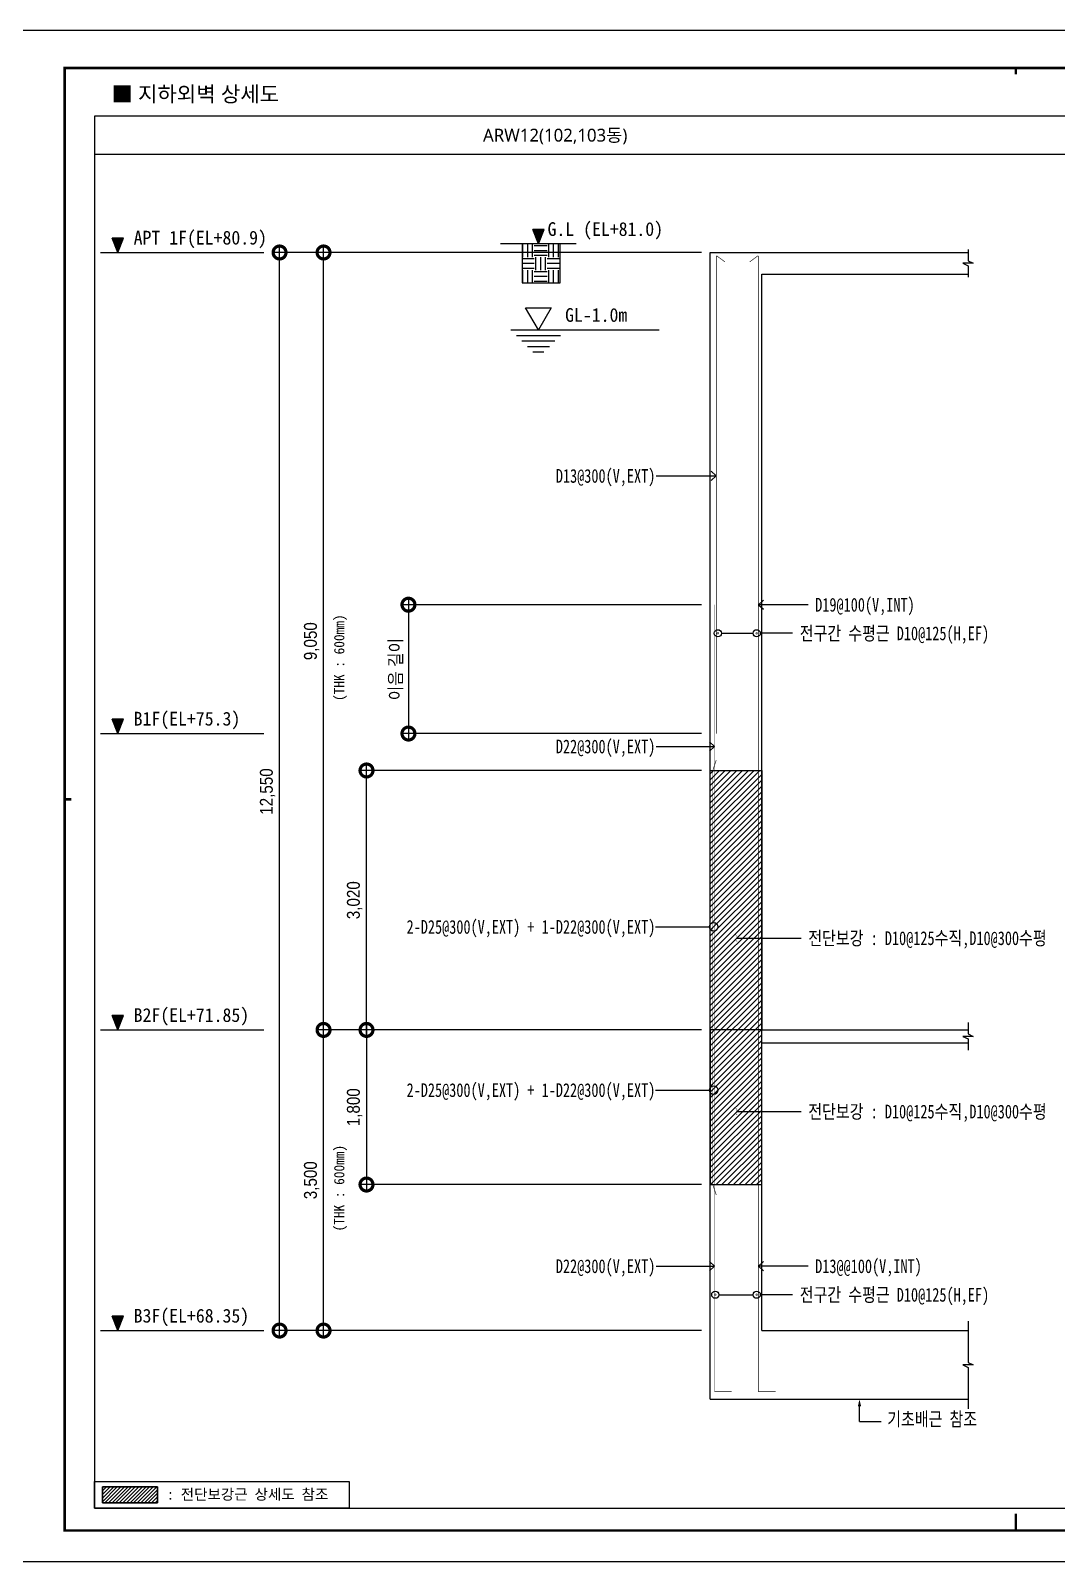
# Model space of a CAD drawing. Header units: millimetres. Extents: x 0 to 252030, y -124740 to 196020.
# Drawn here: x 50573 to 62522, y -71280 to -53460 of the extents above; entities that cross this region are included whole.
import ezdxf
from ezdxf.enums import TextEntityAlignment as Align

# ---------------------------------------------------------------- set-up
doc = ezdxf.new("R2010")
doc.units = ezdxf.units.MM
doc.header["$LTSCALE"] = 30
doc.layers.get('DEFPOINTS').update_dxf_attribs({"color": 142})
for name, color, linetype in [('0-LIST.테두리선', 7, 'Continuous'), ('0-SEC1', 3, 'Continuous'), ('0-TEXT', 3, 'Continuous'), ('0-주철근', 2, 'Continuous'), ('0-지시선', 7, 'Continuous'), ('0-해치', 251, 'Continuous'), ('S-CON', 2, 'Continuous'), ('S-SYM', 5, 'Continuous'), ('TABLE-1', 3, 'Continuous'), ('TEX', 3, 'Continuous'), ('TEXT', 6, 'Continuous'), ('X-PLAN-B1F$0$A-DIM', 7, 'Continuous'), ('XR-FORM_(도룡동)$0$AA-SHEET', 9, 'Continuous'), ('XR-FORM_(도룡동)$0$Sheet', 7, 'Continuous'), ('XR-FORM_(도룡동)$0$Sheet-text', 3, 'Continuous'), ('XR-FORM_(도룡동)$0$TEXT', 3, 'Continuous')]:
    doc.layers.add(name, color=color, linetype=linetype)
doc.styles.add('X-PLAN-B1F$0$Gdim', font='Dotum.ttf', dxfattribs={"width": 0.9})
doc.styles.add('XR-FORM_(도룡동)$0$충북옥천_FORM$0$맑은고딕', font='malgun.ttf')
doc.styles.add('XR-FORM_(도룡동)$3$맑은고딕', font='malgun.ttf')
doc.styles.add('돋음체', font='DotumChe.ttf')
doc.styles.add('맑은 고딕', font='malgun.ttf')
doc.dimstyles.new('X-PLAN-B1F$0$Gdim200', dxfattribs={"dimscale": 200, "dimtxt": 3, "dimasz": 6, "dimexe": 1.5, "dimexo": 2, "dimgap": 1, "dimtad": 1, "dimdec": 0, "dimzin": 0, "dimdsep": 46, "dimlunit": 6, "dimtxsty": 'X-PLAN-B1F$0$Gdim', "dimblk": 'X-PLAN-B1F$0$_DotSmall', "dimcen": 1.5, "dimdle": 1.5, "dimclrd": 1, "dimclre": 1, "dimclrt": 256, "dimazin": 0, "dimtfac": 1, "dimtdec": 0, "dimtix": 1, "dimtmove": 2, "dimatfit": 3, "dimldrblk": 'X-PLAN-B1F$0$_DotSmall', "dimfxl": 1.5, "dimtolj": 1, "dimtzin": 0, "dimlwd": -1, "dimlwe": -1, "dimarcsym": 0})

# ---------------------------------------------------------------- blocks, each defined once
blk = doc.blocks.new('XR-FORM_(도룡동)$0$S')
at = {"layer": 'XR-FORM_(도룡동)$0$Sheet'}
h = blk.add_hatch(color=6, dxfattribs=at)
edge = h.paths.add_edge_path()
edge.add_spline(control_points=[(76338, 15545), (76338, 15545), (76295, 15571), (76295, 15571), (76172, 15645), (76132, 15687), (76132, 15744), (76132, 15817), (76203, 15865), (76313, 15865), (76409, 15865), (76454, 15832), (76479, 15807), (76511, 15775), (76518, 15737), (76518, 15729), (76518, 15711), (76524, 15702), (76538, 15702), (76557, 15702), (76559, 15724), (76559, 15744), (76559, 15811), (76562, 15848), (76564, 15870), (76564, 15870), (76565, 15890), (76565, 15890), (76565, 15905), (76548, 15908), (76540, 15909), (76494, 15919), (76430, 15930), (76333, 15930), (76119, 15930), (75970, 15833), (75970, 15695), (75970, 15588), (76037, 15502), (76202, 15401), (76202, 15401), (76273, 15357), (76273, 15357), (76398, 15281), (76423, 15225), (76423, 15165), (76423, 15099), (76352, 15030), (76220, 15030), (76155, 15030), (76041, 15045), (76002, 15150), (75994, 15172), (75988, 15197), (75988, 15211), (75988, 15217), (75988, 15236), (75968, 15236), (75948, 15236), (75946, 15209), (75945, 15201), (75945, 15201), (75945, 15197), (75945, 15197), (75943, 15174), (75938, 15104), (75938, 15040), (75938, 15011), (75943, 15004), (75970, 14994), (76035, 14972), (76103, 14962), (76198, 14962), (76298, 14962), (76379, 14979), (76447, 15013), (76575, 15079), (76595, 15177), (76595, 15230), (76595, 15347), (76528, 15430), (76338, 15545)], knot_values=[0, 0, 0, 0, 1, 1, 1, 2, 2, 2, 3, 3, 3, 4, 4, 4, 5, 5, 5, 6, 6, 6, 7, 7, 7, 8, 8, 8, 9, 9, 9, 10, 10, 10, 11, 11, 11, 12, 12, 12, 13, 13, 13, 14, 14, 14, 15, 15, 15, 16, 16, 16, 17, 17, 17, 18, 18, 18, 19, 19, 19, 20, 20, 20, 21, 21, 21, 22, 22, 22, 23, 23, 23, 24, 24, 24, 25, 25, 25, 26, 26, 26, 27, 27, 27, 27], degree=3, periodic=0)
h = blk.add_hatch(color=6, dxfattribs=at)
edge = h.paths.add_edge_path()
edge.add_spline(control_points=[(77180, 15007), (77180, 15007), (77166, 15007), (77166, 15007), (77156, 15007), (77148, 15007), (77134, 15009), (77098, 15014), (77093, 15029), (77089, 15056), (77084, 15098), (77084, 15641), (77086, 15677), (77089, 15714), (77100, 15725), (77131, 15729), (77143, 15731), (77153, 15732), (77163, 15732), (77163, 15732), (77180, 15732), (77180, 15732), (77188, 15732), (77195, 15739), (77195, 15747), (77195, 15755), (77188, 15761), (77180, 15761), (77180, 15761), (76814, 15761), (76814, 15761), (76806, 15761), (76800, 15755), (76800, 15747), (76800, 15739), (76806, 15732), (76814, 15732), (76814, 15732), (76832, 15732), (76832, 15732), (76847, 15732), (76860, 15730), (76871, 15728), (76897, 15723), (76909, 15710), (76912, 15677), (76912, 15677), (76912, 15677), (76912, 15677), (76914, 15650), (76915, 15103), (76908, 15057), (76904, 15025), (76895, 15014), (76873, 15011), (76858, 15008), (76843, 15007), (76827, 15007), (76826, 15007), (76814, 15007), (76814, 15007), (76806, 15007), (76800, 15000), (76800, 14992), (76800, 14984), (76806, 14977), (76814, 14977), (76814, 14977), (77180, 14977), (77180, 14977), (77188, 14977), (77195, 14984), (77195, 14992), (77195, 15000), (77188, 15007), (77180, 15007)], knot_values=[0, 0, 0, 0, 1, 1, 1, 2, 2, 2, 3, 3, 3, 4, 4, 4, 5, 5, 5, 6, 6, 6, 7, 7, 7, 8, 8, 8, 9, 9, 9, 10, 10, 10, 11, 11, 11, 12, 12, 12, 13, 13, 13, 14, 14, 14, 15, 15, 15, 16, 16, 16, 17, 17, 17, 18, 18, 18, 19, 19, 19, 20, 20, 20, 21, 21, 21, 22, 22, 22, 23, 23, 23, 24, 24, 24, 25, 25, 25, 25], degree=3, periodic=0)
h = blk.add_hatch(color=6, dxfattribs=at)
edge = h.paths.add_edge_path()
edge.add_spline(control_points=[(78289, 15008), (78289, 15008), (78256, 15008), (78256, 15008), (78252, 15008), (78248, 15009), (78243, 15010), (78220, 15014), (78192, 15028), (78158, 15085), (78158, 15085), (77848, 15727), (77836, 15749), (77824, 15773), (77816, 15784), (77802, 15784), (77787, 15784), (77771, 15771), (77757, 15741), (77757, 15741), (77450, 15097), (77450, 15097), (77424, 15042), (77401, 15015), (77350, 15010), (77342, 15009), (77328, 15008), (77317, 15008), (77317, 15008), (77304, 15008), (77304, 15008), (77298, 15008), (77292, 15002), (77292, 14994), (77292, 14987), (77298, 14980), (77304, 14980), (77304, 14980), (77609, 14980), (77609, 14980), (77615, 14980), (77621, 14987), (77621, 14994), (77621, 15002), (77615, 15008), (77609, 15008), (77609, 15008), (77576, 15008), (77576, 15008), (77539, 15008), (77534, 15021), (77534, 15033), (77534, 15044), (77540, 15068), (77552, 15094), (77552, 15094), (77762, 15561), (77762, 15561), (77762, 15561), (78005, 15016), (78004, 15016), (78005, 15014), (78005, 15012), (78004, 15010), (78003, 15008), (78001, 15008), (77998, 15008), (77998, 15008), (77984, 15008), (77984, 15008), (77978, 15008), (77972, 15002), (77972, 14994), (77972, 14987), (77978, 14980), (77984, 14980), (77984, 14980), (78289, 14980), (78289, 14980), (78295, 14980), (78301, 14987), (78301, 14994), (78301, 15002), (78295, 15008), (78289, 15008)], knot_values=[0, 0, 0, 0, 1, 1, 1, 2, 2, 2, 3, 3, 3, 4, 4, 4, 5, 5, 5, 6, 6, 6, 7, 7, 7, 8, 8, 8, 9, 9, 9, 10, 10, 10, 11, 11, 11, 12, 12, 12, 13, 13, 13, 14, 14, 14, 15, 15, 15, 16, 16, 16, 17, 17, 17, 18, 18, 18, 19, 19, 19, 20, 20, 20, 21, 21, 21, 22, 22, 22, 23, 23, 23, 24, 24, 24, 25, 25, 25, 26, 26, 26, 27, 27, 27, 28, 28, 28, 28], degree=3, periodic=0)
h = blk.add_hatch(color=250, dxfattribs=at)
edge = h.paths.add_edge_path()
edge.add_spline(control_points=[(78762, 15355), (78740, 15355), (78721, 15354), (78721, 15339), (78721, 15329), (78732, 15327), (78739, 15326), (78739, 15326), (78761, 15325), (78768, 15325), (78956, 15325), (79092, 15431), (79092, 15577), (79092, 15629), (79059, 15678), (79025, 15703), (79003, 15719), (78945, 15762), (78781, 15762), (78781, 15762), (78772, 15762), (78771, 15762), (78771, 15762), (78376, 15762), (78376, 15762), (78367, 15762), (78360, 15756), (78360, 15748), (78360, 15740), (78367, 15734), (78376, 15734), (78376, 15734), (78423, 15734), (78423, 15734), (78429, 15733), (78435, 15733), (78438, 15732), (78480, 15725), (78488, 15709), (78491, 15677), (78491, 15677), (78491, 15677), (78491, 15677), (78493, 15651), (78494, 15108), (78487, 15062), (78481, 15030), (78474, 15013), (78453, 15010), (78437, 15007), (78422, 15006), (78407, 15006), (78406, 15006), (78396, 15006), (78396, 15006), (78387, 15006), (78380, 14999), (78380, 14991), (78380, 14983), (78387, 14977), (78396, 14977), (78396, 14977), (78791, 14977), (78791, 14977), (78800, 14977), (78807, 14983), (78807, 14991), (78807, 14999), (78800, 15006), (78791, 15006), (78791, 15006), (78781, 15006), (78781, 15006), (78761, 15006), (78733, 15008), (78715, 15010), (78681, 15013), (78672, 15031), (78668, 15061), (78662, 15105), (78662, 15684), (78662, 15690), (78662, 15699), (78664, 15704), (78669, 15705), (78679, 15708), (78707, 15709), (78729, 15709), (78757, 15709), (78810, 15704), (78857, 15670), (78924, 15623), (78931, 15562), (78931, 15520), (78931, 15418), (78833, 15355), (78762, 15355)], knot_values=[0, 0, 0, 0, 1, 1, 1, 2, 2, 2, 3, 3, 3, 4, 4, 4, 5, 5, 5, 6, 6, 6, 7, 7, 7, 8, 8, 8, 9, 9, 9, 10, 10, 10, 11, 11, 11, 12, 12, 12, 13, 13, 13, 14, 14, 14, 15, 15, 15, 16, 16, 16, 17, 17, 17, 18, 18, 18, 19, 19, 19, 20, 20, 20, 21, 21, 21, 22, 22, 22, 23, 23, 23, 24, 24, 24, 25, 25, 25, 26, 26, 26, 27, 27, 27, 28, 28, 28, 29, 29, 29, 30, 30, 30, 31, 31, 31, 32, 32, 32, 32], degree=3, periodic=0)
h = blk.add_hatch(color=250, dxfattribs=at)
edge = h.paths.add_edge_path()
edge.add_spline(control_points=[(79896, 15147), (79880, 15147), (79878, 15134), (79877, 15128), (79875, 15109), (79860, 15082), (79845, 15069), (79815, 15043), (79768, 15042), (79696, 15042), (79592, 15042), (79561, 15049), (79541, 15063), (79541, 15063), (79541, 15063), (79541, 15063), (79522, 15076), (79515, 15314), (79515, 15460), (79515, 15617), (79515, 15645), (79518, 15677), (79521, 15714), (79532, 15724), (79562, 15729), (79578, 15731), (79599, 15732), (79612, 15732), (79620, 15732), (79633, 15732), (79638, 15739), (79640, 15742), (79641, 15745), (79641, 15748), (79641, 15756), (79634, 15762), (79626, 15762), (79626, 15762), (79235, 15762), (79235, 15762), (79226, 15762), (79220, 15756), (79220, 15748), (79220, 15743), (79222, 15738), (79227, 15736), (79227, 15735), (79229, 15735), (79229, 15734), (79235, 15732), (79243, 15732), (79247, 15732), (79265, 15732), (79280, 15731), (79290, 15729), (79331, 15722), (79340, 15709), (79342, 15677), (79344, 15651), (79345, 15108), (79338, 15062), (79332, 15030), (79326, 15013), (79304, 15010), (79290, 15007), (79276, 15006), (79262, 15006), (79262, 15006), (79245, 15006), (79245, 15006), (79237, 15006), (79230, 14999), (79230, 14991), (79230, 14983), (79237, 14977), (79245, 14977), (79245, 14977), (79615, 14977), (79615, 14977), (79615, 14977), (79805, 14976), (79805, 14976), (79874, 14976), (79882, 14981), (79891, 15006), (79901, 15036), (79910, 15113), (79910, 15125), (79910, 15135), (79910, 15147), (79896, 15147)], knot_values=[0, 0, 0, 0, 1, 1, 1, 2, 2, 2, 3, 3, 3, 4, 4, 4, 5, 5, 5, 6, 6, 6, 7, 7, 7, 8, 8, 8, 9, 9, 9, 10, 10, 10, 11, 11, 11, 12, 12, 12, 13, 13, 13, 14, 14, 14, 15, 15, 15, 16, 16, 16, 17, 17, 17, 18, 18, 18, 19, 19, 19, 20, 20, 20, 21, 21, 21, 22, 22, 22, 23, 23, 23, 24, 24, 24, 25, 25, 25, 26, 26, 26, 27, 27, 27, 28, 28, 28, 29, 29, 29, 30, 30, 30, 30], degree=3, periodic=0)
h = blk.add_hatch(color=250, dxfattribs=at)
edge = h.paths.add_edge_path()
edge.add_spline(control_points=[(80974, 15008), (80974, 15008), (80942, 15008), (80942, 15008), (80937, 15008), (80933, 15009), (80928, 15010), (80905, 15014), (80878, 15028), (80843, 15085), (80843, 15085), (80533, 15727), (80521, 15749), (80509, 15773), (80501, 15784), (80487, 15784), (80472, 15784), (80457, 15771), (80442, 15741), (80442, 15741), (80135, 15097), (80135, 15097), (80109, 15042), (80086, 15015), (80035, 15010), (80027, 15009), (80013, 15008), (80002, 15008), (80002, 15008), (79989, 15008), (79989, 15008), (79983, 15008), (79977, 15002), (79977, 14994), (79977, 14987), (79983, 14980), (79989, 14980), (79989, 14980), (80294, 14980), (80294, 14980), (80300, 14980), (80306, 14987), (80306, 14994), (80306, 15002), (80300, 15008), (80294, 15008), (80294, 15008), (80261, 15008), (80261, 15008), (80224, 15008), (80219, 15021), (80219, 15033), (80219, 15044), (80225, 15068), (80237, 15094), (80237, 15094), (80447, 15561), (80447, 15561), (80447, 15561), (80690, 15016), (80690, 15016), (80690, 15014), (80690, 15012), (80689, 15010), (80688, 15008), (80686, 15008), (80683, 15008), (80683, 15008), (80669, 15008), (80669, 15008), (80663, 15008), (80657, 15002), (80657, 14994), (80657, 14987), (80663, 14980), (80669, 14980), (80669, 14980), (80974, 14980), (80974, 14980), (80980, 14980), (80986, 14987), (80986, 14994), (80986, 15002), (80980, 15008), (80974, 15008)], knot_values=[0, 0, 0, 0, 1, 1, 1, 2, 2, 2, 3, 3, 3, 4, 4, 4, 5, 5, 5, 6, 6, 6, 7, 7, 7, 8, 8, 8, 9, 9, 9, 10, 10, 10, 11, 11, 11, 12, 12, 12, 13, 13, 13, 14, 14, 14, 15, 15, 15, 16, 16, 16, 17, 17, 17, 18, 18, 18, 19, 19, 19, 20, 20, 20, 21, 21, 21, 22, 22, 22, 23, 23, 23, 24, 24, 24, 25, 25, 25, 26, 26, 26, 27, 27, 27, 28, 28, 28, 28], degree=3, periodic=0)
h = blk.add_hatch(color=250, dxfattribs=at)
edge = h.paths.add_edge_path()
edge.add_spline(control_points=[(81976, 15761), (81976, 15761), (81692, 15761), (81692, 15761), (81686, 15761), (81681, 15755), (81681, 15747), (81681, 15739), (81686, 15732), (81692, 15732), (81692, 15732), (81700, 15732), (81702, 15732), (81718, 15732), (81744, 15732), (81760, 15726), (81783, 15717), (81794, 15705), (81795, 15641), (81795, 15641), (81806, 15233), (81806, 15224), (81806, 15224), (81806, 15202), (81806, 15202), (81797, 15210), (81212, 15762), (81212, 15762), (81199, 15775), (81187, 15784), (81176, 15784), (81158, 15784), (81158, 15750), (81158, 15740), (81158, 15740), (81148, 15134), (81148, 15134), (81147, 15045), (81143, 15018), (81117, 15011), (81101, 15006), (81079, 15006), (81068, 15006), (81067, 15006), (81057, 15006), (81057, 15006), (81051, 15006), (81046, 14999), (81046, 14991), (81046, 14983), (81051, 14976), (81057, 14976), (81057, 14976), (81353, 14976), (81353, 14976), (81359, 14976), (81364, 14983), (81364, 14991), (81364, 14999), (81359, 15006), (81353, 15006), (81353, 15006), (81342, 15006), (81340, 15006), (81324, 15006), (81303, 15006), (81284, 15013), (81268, 15018), (81251, 15035), (81248, 15122), (81248, 15122), (81237, 15522), (81236, 15534), (81241, 15530), (81780, 15014), (81821, 14978), (81833, 14966), (81851, 14966), (81864, 14966), (81880, 14966), (81882, 14986), (81882, 15002), (81882, 15002), (81894, 15649), (81894, 15649), (81895, 15706), (81903, 15722), (81931, 15729), (81944, 15732), (81952, 15732), (81963, 15732), (81965, 15732), (81976, 15732), (81976, 15732), (81982, 15732), (81987, 15739), (81987, 15747), (81987, 15755), (81982, 15761), (81976, 15761)], knot_values=[0, 0, 0, 0, 1, 1, 1, 2, 2, 2, 3, 3, 3, 4, 4, 4, 5, 5, 5, 6, 6, 6, 7, 7, 7, 8, 8, 8, 9, 9, 9, 10, 10, 10, 11, 11, 11, 12, 12, 12, 13, 13, 13, 14, 14, 14, 15, 15, 15, 16, 16, 16, 17, 17, 17, 18, 18, 18, 19, 19, 19, 20, 20, 20, 21, 21, 21, 22, 22, 22, 23, 23, 23, 24, 24, 24, 25, 25, 25, 26, 26, 26, 27, 27, 27, 28, 28, 28, 29, 29, 29, 30, 30, 30, 31, 31, 31, 32, 32, 32, 33, 33, 33, 33], degree=3, periodic=0)
at = {"layer": 'DEFPOINTS'}
for p, q in [((75750, 52950), (82250, 52950)), ((75640, 52073), (82226, 52073)), ((76315, 52073), (76315, 20700)), ((82250, 51196), (75640, 51196)), ((82250, 50596), (75640, 50596)), ((82250, 49996), (75640, 49996)), ((82250, 49396), (75640, 49396)), ((82250, 48796), (75640, 48796)), ((82250, 48196), (75640, 48196)), ((82250, 47596), (75640, 47596)), ((82250, 46996), (75640, 46996)), ((82250, 46396), (75640, 46396)), ((82250, 45796), (75640, 45796)), ((82250, 45196), (75640, 45196)), ((82250, 44596), (75640, 44596)), ((82250, 43996), (75640, 43996)), ((82250, 43396), (75640, 43396)), ((82250, 42796), (75640, 42796)), ((82250, 42196), (75640, 42196)), ((82250, 41596), (75640, 41596)), ((82250, 40996), (75640, 40996)), ((82250, 40396), (75640, 40396)), ((82250, 39796), (75640, 39796)), ((82250, 39196), (75640, 39196)), ((82250, 38596), (75640, 38596)), ((82250, 37996), (75640, 37996)), ((82250, 37396), (75640, 37396)), ((82250, 36796), (75640, 36796)), ((82250, 36196), (75640, 36196)), ((82250, 35596), (75640, 35596)), ((82250, 34996), (75640, 34996)), ((82250, 34396), (75640, 34396)), ((82250, 33796), (75640, 33796)), ((82250, 33196), (75640, 33196)), ((82250, 32596), (75640, 32596)), ((82250, 31996), (75640, 31996)), ((82250, 31396), (75640, 31396)), ((82250, 30796), (75640, 30796)), ((82250, 30196), (75640, 30196)), ((82250, 29596), (75640, 29596)), ((82250, 28996), (75640, 28996)), ((82250, 28396), (75640, 28396)), ((82250, 27796), (75640, 27796)), ((82250, 27196), (75640, 27196)), ((82250, 26596), (75640, 26596)), ((82250, 25996), (75640, 25996)), ((82250, 25396), (75640, 25396)), ((82250, 24796), (75640, 24796)), ((82250, 24196), (75640, 24196)), ((82250, 23596), (75640, 23596)), ((82250, 22996), (75640, 22996)), ((82250, 22396), (75640, 22396)), ((82250, 21796), (75640, 21796)), ((82250, 21196), (75640, 21196)), ((80950, 1706), (75640, 1706))]:
    blk.add_line(p, q, dxfattribs=at)
at = {"layer": 'XR-FORM_(도룡동)$0$AA-SHEET', "const_width": 99.9}
blk.add_lwpolyline([(75750, 52950), (82250, 52950)], dxfattribs=at)
at = {"layer": 'XR-FORM_(도룡동)$0$Sheet'}
for p, q in [((75590, 20700), (82204, 20700)), ((76490, 20700), (76490, 16700)), ((77590, 20700), (77590, 16700)), ((79575, 20700), (79575, 16700)), ((80450, 20700), (80450, 16700)), ((81325, 20700), (81325, 16700)), ((75640, 19700), (82254, 19700)), ((75640, 18700), (82254, 18700)), ((75640, 17700), (82254, 17700)), ((78945, 7700), (78945, 2500)), ((75640, 6400), (82250, 6400)), ((75640, 5100), (82250, 5100)), ((75640, 3800), (82250, 3800)), ((76591, 3798), (76591, 2500)), ((76591, 3149), (78945, 3149)), ((75640, 2500), (82250, 2500)), ((80950, 2500), (80950, 1200))]:
    blk.add_line(p, q, dxfattribs=at)
at = {"layer": 'XR-FORM_(도룡동)$0$Sheet', "const_width": 100}
blk.add_lwpolyline([(1850, 57950), (82250, 57950), (82250, 1200), (1850, 1200)], close=True, dxfattribs=at)
at = {"layer": 'XR-FORM_(도룡동)$0$Sheet', "linetype": 'Continuous', "const_width": 100}
for points in [[(38745, 57950), (38745, 57700)], [(2100, 29575), (1850, 29575)], [(75640, 29575), (75390, 29575)], [(38745, 1846), (38745, 1200)]]:
    blk.add_lwpolyline(points, dxfattribs=at)
at = {"layer": 'XR-FORM_(도룡동)$0$Sheet', "const_width": 100}
for points in [[(75640, 57950), (75640, 1200)], [(75640, 52950), (82250, 52950)], [(75640, 16700), (82250, 16700)], [(75640, 11700), (82250, 11700)], [(75640, 9700), (82250, 9700)], [(75640, 7700), (82250, 7700)]]:
    blk.add_lwpolyline(points, dxfattribs=at)
at = {"layer": 'XR-FORM_(도룡동)$0$Sheet'}
for points in [[(76065, 20589), (75650, 19869), (76481, 19869)], [(76065, 19589), (75650, 18869), (76481, 18869)], [(76065, 18589), (75650, 17869), (76481, 17869)]]:
    blk.add_lwpolyline(points, close=True, dxfattribs=at)
at = {"layer": 'XR-FORM_(도룡동)$0$Sheet', "color": 3, "const_width": 28}
for points in [[(76026, 13508), (76026, 13172)], [(76466, 13508), (76466, 13172)]]:
    blk.add_lwpolyline(points, dxfattribs=at)
at = {"layer": 'DEFPOINTS', "style": 'XR-FORM_(도룡동)$3$맑은고딕'}
blk.add_text('2', height=400, dxfattribs=at).set_placement((82126, 52273), align=Align.MIDDLE_RIGHT)
blk.add_text('text 1.2', height=240, dxfattribs=at).set_placement((80599, 50202))
blk.add_text('도 면 명', height=400, dxfattribs=at).set_placement((78996, 8633), align=Align.MIDDLE_CENTER)
at = {"layer": 'XR-FORM_(도룡동)$0$Sheet', "style": 'XR-FORM_(도룡동)$3$맑은고딕'}
for s, height, p in [('PROJECT TITLE', 220, (75890, 57600)), ('PROJECT TITLE', 200, (75890, 11350)), ('DRAWING TITLE', 200, (75890, 9350)), ('ISSUE DATE', 200, (75890, 7350)), ('APPROVED', 200, (79195, 7350)), ('PROJECT NO. ', 200, (75890, 6050)), ('CHECKED 2 ', 200, (79195, 6050)), ('ENGINEER', 200, (75890, 4750)), ('CHECKED 1 ', 200, (79195, 4750)), ('SCALE', 200, (75730, 3450)), ('DRAWN', 200, (79195, 3450)), ('DRAWING NO.', 200, (75890, 2150)), ('REV.', 200, (81250, 2150))]:
    blk.add_text(s, height=height, dxfattribs=at).set_placement(p)
for s, height, p in [('2', 240, (76059, 20140)), ('1', 240, (76059, 19140)), ('0', 240, (76059, 18140)), (' REV.', 220, (76090, 17200)), ('DATE', 220, (77090, 17200)), ('DESCRIPTION', 220, (78632, 17200)), ('BY', 220, (80062, 17200)), ('BY', 220, (80938, 17200)), ('APP', 220, (81812, 17200))]:
    blk.add_text(s, height=height, dxfattribs=at).set_placement(p, align=Align.MIDDLE)
at = {"layer": 'XR-FORM_(도룡동)$0$Sheet', "color": 3, "style": 'XR-FORM_(도룡동)$3$맑은고딕', "width": 1.2}
blk.add_text('A R C H I T E C T S  &  P L A N N E R S', height=200, dxfattribs=at).set_placement((78947, 14500), align=Align.MIDDLE_CENTER)
at = {"layer": 'XR-FORM_(도룡동)$0$Sheet', "color": 3, "style": 'XR-FORM_(도룡동)$3$맑은고딕'}
blk.add_text('주 시아플랜건축', height=280, dxfattribs=at).set_placement((76057, 13372), align=Align.MIDDLE_LEFT)
at = {"layer": 'XR-FORM_(도룡동)$0$Sheet', "color": 3, "style": 'XR-FORM_(도룡동)$3$맑은고딕', "width": 0.65}
for s, p in [('Tel 02-570-1004 Fax 02-570-1003 www.siaplan.com', (75966, 12333)), ('서울특별시 강남구 언주로30길 13, C동 16층(도곡동)', (75966, 12833))]:
    blk.add_text(s, height=280, dxfattribs=at).set_placement(p, align=Align.MIDDLE_LEFT)
at = {"layer": 'XR-FORM_(도룡동)$0$Sheet-text', "style": 'XR-FORM_(도룡동)$3$맑은고딕'}
blk.add_text('* NOTE', height=400, dxfattribs=at).set_placement((75881, 51550), align=Align.MIDDLE_LEFT)
at = {"layer": 'XR-FORM_(도룡동)$0$TEXT'}
for s, height, style, p in [('2026. 04', 300, 'XR-FORM_(도룡동)$3$맑은고딕', (77247, 6870)), ('A1 : ', 250, 'XR-FORM_(도룡동)$0$충북옥천_FORM$0$맑은고딕', (77179, 3474)), ('A3 : ', 250, 'XR-FORM_(도룡동)$0$충북옥천_FORM$0$맑은고딕', (77179, 2825))]:
    blk.add_text(s, height=height, dxfattribs=dict(at, style=style)).set_placement(p, align=Align.MIDDLE_CENTER)
at = {"layer": 'XR-FORM_(도룡동)$0$TEXT', "style": 'XR-FORM_(도룡동)$3$맑은고딕'}
blk.add_text('양희범,황정현', height=300, dxfattribs=at).set_placement((80649, 6901), align=Align.MIDDLE)
blk = doc.blocks.new('XR-FORM_(도룡동)', base_point=(101.33, -56114.51))
at = {"layer": 'DEFPOINTS'}
blk.add_line((377.95, 289.75), (411, 264.75), dxfattribs=at)
blk.add_lwpolyline([(0, 0), (420, 0), (420, 297), (0, 297)], close=True, dxfattribs=at)
at = {"xscale": 0.005, "yscale": 0.005, "zscale": 0.005}
blk.add_blockref('XR-FORM_(도룡동)$0$S', (-0.25, 0), dxfattribs=at)
at = {"layer": 'DEFPOINTS', "style": 'XR-FORM_(도룡동)$3$맑은고딕'}
for s, p in [('2014001G', (386.1, 28.01)), ('본부장', (402.99, 28.01)), ('PL', (402.99, 21.51))]:
    blk.add_text(s, height=1.5, dxfattribs=at).set_placement(p, align=Align.MIDDLE)
for p in [(393.26, 17.37), (393.26, 14.12)]:
    blk.add_text('NONE', height=1.25, dxfattribs=at).set_placement(p, align=Align.MIDDLE_RIGHT)
for s, height, p in [('작성자', 1.5, (402.51, 14.85)), ('A01-000', 2, (391.22, 8.53))]:
    blk.add_text(s, height=height, dxfattribs=at).set_placement(p, align=Align.MIDDLE_CENTER)
at = {"layer": 'XR-FORM_(도룡동)$0$Sheet-text', "style": 'XR-FORM_(도룡동)$3$맑은고딕', "width": 0.8}
for s, p in [('대전시 유성구 도룡동 382', (394.23, 279.42)), ('주상복합 신축공사', (394.23, 275.17))]:
    blk.add_text(s, height=2.4, dxfattribs=at).set_placement(p, align=Align.MIDDLE_CENTER)
at = {"layer": 'XR-FORM_(도룡동)$0$TEXT', "style": 'XR-FORM_(도룡동)$3$맑은고딕', "width": 0.9}
for s, p in [('대전시 유성구 도룡동 382', (394.73, 54.74)), ('주상복합 신축공사', (394.73, 51.24))]:
    blk.add_text(s, height=2, dxfattribs=at).set_placement(p, align=Align.MIDDLE_CENTER)
at = {"layer": 'XR-FORM_(도룡동)$0$TEXT', "style": 'XR-FORM_(도룡동)$3$맑은고딕'}
blk.add_text('1', height=2, dxfattribs=at).set_placement((407.43, 8.35), align=Align.MIDDLE_CENTER)
blk = doc.blocks.new('X-PLAN-B1F$0$_DotSmall')
at = {"color": 0, "linetype": 'ByBlock', "const_width": 0.5}
blk.add_lwpolyline([(-0.0625, 0, 1), (0.0625, 0, 1)], format="xyb", close=True, dxfattribs=at)
blk = doc.blocks.new('*D1380')
at = {"layer": 'DEFPOINTS', "color": 0, "transparency": 16777216}
for p in [(53470, -56043), (58482, -56043), (58482, -68593)]:
    blk.add_point(p, dxfattribs=at)
at = {"layer": 'X-PLAN-B1F$0$A-DIM', "color": 1, "transparency": 16777216}
for p, q in [((58382, -56043), (53395, -56043)), ((53470, -68668), (53470, -55968)), ((58382, -68593), (53395, -68593))]:
    blk.add_line(p, q, dxfattribs=at)
at = {"layer": 'X-PLAN-B1F$0$A-DIM', "color": 1, "transparency": 16777216, "xscale": 300, "yscale": 300, "zscale": 300}
for p, rotation in [((53470, -56043), 90), ((53470, -68593), 270)]:
    blk.add_blockref('X-PLAN-B1F$0$_DotSmall', p, dxfattribs=dict(at, rotation=rotation))
at = {"layer": 'X-PLAN-B1F$0$A-DIM', "transparency": 16777216, "insert": (53330, -62318), "char_height": 150, "attachment_point": 5, "rotation": 90, "style": 'X-PLAN-B1F$0$Gdim'}
blk.add_mtext('\\A1;12,550', dxfattribs=at)
blk = doc.blocks.new('WATER LEVEL')
at = {"layer": 'S-SYM'}
for p, q in [((-800, 0), (800, 0)), ((-640, -160), (640, -160)), ((-480, -320), (480, -320)), ((-320, -480), (320, -480)), ((-160, -640), (160, -640))]:
    blk.add_line(p, q, dxfattribs=at)
blk.add_lwpolyline([(0, 0), (-370, 640), (370, 640), (0, 0)], dxfattribs=at)
blk = doc.blocks.new('*D1381')
at = {"layer": 'DEFPOINTS', "color": 0, "transparency": 16777216}
for p in [(53982, -56043), (58482, -56043), (58482, -65093)]:
    blk.add_point(p, dxfattribs=at)
at = {"layer": 'X-PLAN-B1F$0$A-DIM', "color": 1, "transparency": 16777216}
for p, q in [((58382, -56043), (53907, -56043)), ((53982, -65168), (53982, -55968)), ((58382, -65093), (53907, -65093))]:
    blk.add_line(p, q, dxfattribs=at)
at = {"layer": 'X-PLAN-B1F$0$A-DIM', "color": 1, "transparency": 16777216, "xscale": 300, "yscale": 300, "zscale": 300}
for p, rotation in [((53982, -56043), 90), ((53982, -65093), 270)]:
    blk.add_blockref('X-PLAN-B1F$0$_DotSmall', p, dxfattribs=dict(at, rotation=rotation))
at = {"layer": 'X-PLAN-B1F$0$A-DIM', "transparency": 16777216, "insert": (53843, -60568), "char_height": 150, "attachment_point": 5, "rotation": 90, "style": 'X-PLAN-B1F$0$Gdim'}
blk.add_mtext('\\A1;9,050', dxfattribs=at)
blk = doc.blocks.new('*D1382')
at = {"layer": 'DEFPOINTS', "color": 0, "transparency": 16777216}
for p in [(53982, -65093), (58482, -65093), (58482, -68593)]:
    blk.add_point(p, dxfattribs=at)
at = {"layer": 'X-PLAN-B1F$0$A-DIM', "color": 1, "transparency": 16777216}
for p, q in [((53982, -68668), (53982, -65018)), ((58382, -65093), (53907, -65093)), ((58382, -68593), (53907, -68593))]:
    blk.add_line(p, q, dxfattribs=at)
at = {"layer": 'X-PLAN-B1F$0$A-DIM', "color": 1, "transparency": 16777216, "xscale": 300, "yscale": 300, "zscale": 300}
for p, rotation in [((53982, -65093), 90), ((53982, -68593), 270)]:
    blk.add_blockref('X-PLAN-B1F$0$_DotSmall', p, dxfattribs=dict(at, rotation=rotation))
at = {"layer": 'X-PLAN-B1F$0$A-DIM', "transparency": 16777216, "insert": (53843, -66843), "char_height": 150, "attachment_point": 5, "rotation": 90, "style": 'X-PLAN-B1F$0$Gdim'}
blk.add_mtext('\\A1;3,500', dxfattribs=at)
blk = doc.blocks.new('*D1383')
at = {"layer": 'DEFPOINTS', "color": 0, "transparency": 16777216}
for p in [(58482, -65093), (54482, -66893), (58482, -66893)]:
    blk.add_point(p, dxfattribs=at)
at = {"layer": 'X-PLAN-B1F$0$A-DIM', "color": 1, "transparency": 16777216}
for p, q in [((54482, -65018), (54482, -66968)), ((58382, -65093), (54407, -65093)), ((58382, -66893), (54407, -66893))]:
    blk.add_line(p, q, dxfattribs=at)
at = {"layer": 'X-PLAN-B1F$0$A-DIM', "color": 1, "transparency": 16777216, "xscale": 300, "yscale": 300, "zscale": 300}
for p, rotation in [((54482, -65093), 90), ((54482, -66893), 270)]:
    blk.add_blockref('X-PLAN-B1F$0$_DotSmall', p, dxfattribs=dict(at, rotation=rotation))
at = {"layer": 'X-PLAN-B1F$0$A-DIM', "transparency": 16777216, "insert": (54343, -65993), "char_height": 150, "attachment_point": 5, "rotation": 90, "style": 'X-PLAN-B1F$0$Gdim'}
blk.add_mtext('\\A1;1,800', dxfattribs=at)
blk = doc.blocks.new('*D1384')
at = {"layer": 'DEFPOINTS', "color": 0, "transparency": 16777216}
for p in [(54482, -62073), (58482, -62073), (58482, -65093)]:
    blk.add_point(p, dxfattribs=at)
at = {"layer": 'X-PLAN-B1F$0$A-DIM', "color": 1, "transparency": 16777216}
for p, q in [((54482, -65168), (54482, -61998)), ((58382, -62073), (54407, -62073)), ((58382, -65093), (54407, -65093))]:
    blk.add_line(p, q, dxfattribs=at)
at = {"layer": 'X-PLAN-B1F$0$A-DIM', "color": 1, "transparency": 16777216, "xscale": 300, "yscale": 300, "zscale": 300}
for p, rotation in [((54482, -62073), 90), ((54482, -65093), 270)]:
    blk.add_blockref('X-PLAN-B1F$0$_DotSmall', p, dxfattribs=dict(at, rotation=rotation))
at = {"layer": 'X-PLAN-B1F$0$A-DIM', "transparency": 16777216, "insert": (54343, -63583), "char_height": 150, "attachment_point": 5, "rotation": 90, "style": 'X-PLAN-B1F$0$Gdim'}
blk.add_mtext('\\A1;3,020', dxfattribs=at)
blk = doc.blocks.new('*D1385')
at = {"layer": 'DEFPOINTS', "color": 0, "transparency": 16777216}
for p in [(58482, -60143), (54970, -61643), (58482, -61643)]:
    blk.add_point(p, dxfattribs=at)
at = {"layer": 'X-PLAN-B1F$0$A-DIM', "color": 1, "transparency": 16777216}
for p, q in [((58382, -60143), (54895, -60143)), ((54970, -60068), (54970, -61718)), ((58382, -61643), (54895, -61643))]:
    blk.add_line(p, q, dxfattribs=at)
at = {"layer": 'X-PLAN-B1F$0$A-DIM', "color": 1, "transparency": 16777216, "xscale": 300, "yscale": 300, "zscale": 300}
for p, rotation in [((54970, -60143), 90), ((54970, -61643), 270)]:
    blk.add_blockref('X-PLAN-B1F$0$_DotSmall', p, dxfattribs=dict(at, rotation=rotation))
at = {"layer": 'X-PLAN-B1F$0$A-DIM', "transparency": 16777216, "insert": (54828, -60893), "char_height": 150, "attachment_point": 5, "rotation": 90, "style": 'X-PLAN-B1F$0$Gdim'}
blk.add_mtext('\\A1;이음 길이', dxfattribs=at)
blk = doc.blocks.new('SOIL LEVEL')
at = {"layer": 'S-SYM'}
for p, q in [((1567, 1135), (-629, 1135)), ((20, 750), (20, 1125)), ((161, 750), (161, 1125)), ((301, 750), (301, 1125)), ((723, 1078), (348, 1078)), ((723, 938), (348, 938)), ((395, 1125), (395, 1135)), ((536, 1125), (536, 1135)), ((676, 1125), (676, 1135)), ((770, 750), (770, 1125)), ((911, 750), (911, 1125)), ((1051, 750), (1051, 1125)), ((348, 703), (0, 703)), ((348, 563), (0, 563)), ((723, 797), (348, 797)), ((395, 375), (395, 750)), ((536, 375), (536, 750)), ((676, 375), (676, 750)), ((1098, 703), (723, 703)), ((1098, 563), (723, 563)), ((348, 422), (0, 422)), ((20, 0), (20, 375)), ((161, 0), (161, 375)), ((301, 0), (301, 375)), ((723, 328), (348, 328)), ((723, 188), (348, 188)), ((723, 47), (348, 47)), ((1098, 422), (723, 422)), ((770, 0), (770, 375)), ((911, 0), (911, 375)), ((1051, 0), (1051, 375))]:
    blk.add_line(p, q, dxfattribs=at)
blk.add_lwpolyline([(1098, 1135), (0, 1135), (0, 0), (1098, 0)], close=True, dxfattribs=at)

msp = doc.modelspace()

# ---------------------------------------------------------------- hatches: boundary and pattern name
at = {"layer": '0-지시선'}
for points in [[(51586.65671, -56043.49769), (51520.97851, -55877.03892), (51652.3349, -55877.03892)], [(56482.12403, -55943.49769), (56416.44584, -55777.03892), (56547.80222, -55777.03892)], [(51586.65671, -61643.49769), (51520.97851, -61477.03892), (51652.3349, -61477.03892)], [(51586.65671, -65093.49769), (51520.97851, -64927.03892), (51652.3349, -64927.03892)], [(51586.65671, -68593.49769), (51520.97851, -68427.03892), (51652.3349, -68427.03892)]]:
    msp.add_hatch(color=256, dxfattribs=at).paths.add_polyline_path(points)
at = {"layer": '0-해치', "linetype": 'Continuous', "lineweight": -2}
h = msp.add_hatch(dxfattribs=at)
h.set_pattern_fill('ANSI31', color=5, scale=15)
h.set_pattern_definition([(45, (-138675.775, 84964.77), (-33.67596, 33.67596), [])])
h.paths.add_polyline_path([(58482.12403, -65093.49769), (58482.12403, -62073.49769), (59082.12403, -62073.49769), (59082.12403, -65093.49769)])
h.paths.add_polyline_path([(58482.12403, -66893.49769), (59082.12403, -66893.49769), (59082.12403, -65093.49769), (58482.12403, -65093.49769)])
at = {"layer": '0-해치'}
h = msp.add_hatch(dxfattribs=at)
h.set_pattern_fill('ANSI31', color=256, scale=9.311546)
h.set_pattern_definition([(45, (22800.596, -50567.454), (-20.905017, 20.905017), [])])
h.paths.add_polyline_path([(51408.06036, -70598.07391), (52048.95983, -70598.07391), (52048.95983, -70411.65541), (51408.06036, -70411.65541)])

# ---------------------------------------------------------------- linework, layer by layer
at = {"layer": '0-LIST.테두리선', "ltscale": 3}
msp.add_lwpolyline([(51317.25014, -70349.22075), (54280.2978, -70349.22075), (54280.2978, -70660.50857), (51317.25014, -70660.50857)], close=True, dxfattribs=at)
at = {"layer": '0-주철근', "const_width": 7}
for points in [[(58552.12403, -61643.49769), (58552.12403, -56089.49769, -0.6159634636), (58561.69517, -56084.67618), (58652.10626, -56151.64089)], [(59042.12403, -69304.50804), (59042.12403, -56089.49769, 0.6159634636), (59032.55289, -56084.67618), (58942.1418, -56151.64089)]]:
    msp.add_lwpolyline(points, format="xyb", dxfattribs=at)
for points in [[(58532.12403, -69304.50804), (58532.12403, -60143.49769)], [(58552.15287, -61951.99597), (58512.12403, -62073.49769), (58512.12403, -66893.49769), (58552.15287, -67014.99941)], [(58532.12403, -69304.50804), (58732.12403, -69304.50804)], [(59042.12403, -69304.50804), (59242.12403, -69304.50804)]]:
    msp.add_lwpolyline(points, dxfattribs=at)
for points in [[(58562.01518, -60475.78132, 1), (58580.01518, -60475.78132, 1)], [(59032.23288, -60475.78132, -1), (59014.23288, -60475.78132, -1)], [(58532.01518, -68175.78132, 1), (58550.01518, -68175.78132, 1)], [(59032.23288, -68175.78132, -1), (59014.23288, -68175.78132, -1)]]:
    msp.add_lwpolyline(points, format="xyb", close=True, dxfattribs=at)
at = {"layer": '0-지시선'}
for p, q in [((51652.3349, -55877.03892), (51520.97851, -55877.03892)), ((51586.65671, -56043.49769), (51520.97851, -55877.03892)), ((51586.65671, -56043.49769), (51652.3349, -55877.03892)), ((56547.80222, -55777.03892), (56416.44584, -55777.03892)), ((56482.12403, -55943.49769), (56416.44584, -55777.03892)), ((56482.12403, -55943.49769), (56547.80222, -55777.03892)), ((51386.65671, -56043.49769), (53286.65671, -56043.49769)), ((57853.41539, -58643.49769), (58552.12403, -58643.49769)), ((59620.83266, -60143.49769), (59042.12403, -60143.49769)), ((58612.79, -60475.78132), (58981.45806, -60475.78132)), ((59440.83266, -60476.26163), (59065.00493, -60476.26163)), ((51652.3349, -61477.03892), (51520.97851, -61477.03892)), ((51586.65671, -61643.49769), (51520.97851, -61477.03892)), ((51586.65671, -61643.49769), (51652.3349, -61477.03892)), ((51386.65671, -61643.49769), (53286.65671, -61643.49769)), ((57853.41539, -61793.49769), (58532.12403, -61793.49769)), ((57843.41539, -63893.49769), (58472.12403, -63893.49769)), ((58787.12403, -64025.44412), (59540.83266, -64025.44412)), ((51652.3349, -64927.03892), (51520.97851, -64927.03892)), ((51586.65671, -65093.49769), (51520.97851, -64927.03892)), ((51586.65671, -65093.49769), (51652.3349, -64927.03892)), ((51386.65671, -65093.49769), (53286.65671, -65093.49769)), ((57843.41539, -65793.49769), (58472.12403, -65793.49769)), ((58787.12403, -66043.978), (59540.83266, -66043.978)), ((57853.41539, -67843.49769), (58532.12403, -67843.49769)), ((59620.83266, -67843.49769), (59042.12403, -67843.49769)), ((58582.79, -68175.78132), (58981.45806, -68175.78132)), ((59440.83266, -68176.26163), (59065.00493, -68176.26163)), ((51652.3349, -68427.03892), (51520.97851, -68427.03892)), ((51586.65671, -68593.49769), (51520.97851, -68427.03892)), ((51586.65671, -68593.49769), (51652.3349, -68427.03892)), ((51386.65671, -68593.49769), (53286.65671, -68593.49769)), ((60218.95868, -69652.00487), (60218.95868, -69473.40394)), ((60218.95868, -69652.00487), (60473.33802, -69652.00487))]:
    msp.add_line(p, q, dxfattribs=at)
for points in [[(58492.1151, -58696.86884), (58552.12403, -58643.49769), (58492.1151, -58590.12655)], [(59102.13296, -60090.12655), (59042.12403, -60143.49769), (59102.13296, -60196.86884)], [(58472.1151, -61846.86884), (58532.12403, -61793.49769), (58472.1151, -61740.12655)], [(58472.1151, -67896.86884), (58532.12403, -67843.49769), (58472.1151, -67790.12655)], [(59102.13296, -67790.12655), (59042.12403, -67843.49769), (59102.13296, -67896.86884)]]:
    msp.add_lwpolyline(points, dxfattribs=at)
at = {"layer": '0-지시선', "const_width": 4}
for points in [[(58776.31191, -63985.09274), (58789.83209, -63995.82987), (58794.08043, -64006.01046), (58792.14754, -64015.82004), (58787.12403, -64025.44412), (58782.10052, -64035.06819), (58780.16763, -64044.87777), (58784.41597, -64055.05837), (58797.93615, -64065.79549)], [(58776.31191, -66003.62663), (58789.83209, -66014.36375), (58794.08043, -66024.54435), (58792.14754, -66034.35393), (58787.12403, -66043.978), (58782.10052, -66053.60207), (58780.16763, -66063.41165), (58784.41597, -66073.59225), (58797.93615, -66084.32937)]]:
    msp.add_lwpolyline(points, dxfattribs=at)
at = {"layer": '0-지시선'}
msp.add_lwpolyline([(60218.95868, -69393.49769, 0, 37.24618, 0), (60218.95868, -69473.40394, 37.24618, 37.24618, 0)], format="xyseb", dxfattribs=at)
at = {"layer": '0-지시선', "linetype": 'Continuous', "lineweight": -2}
msp.add_lwpolyline([(51408.06036, -70411.65541), (52048.95983, -70411.65541), (52048.95983, -70598.07391), (51408.06036, -70598.07391)], close=True, dxfattribs=at)
at = {"layer": '0-지시선'}
for centre, radius in [((58571.01518, -60475.78132), 41.77481), ((59023.23288, -60475.78132), 41.77481), ((58522.12403, -63893.49769), 50), ((58522.12403, -65793.49769), 50), ((58541.01518, -68175.78132), 41.77481), ((59023.23288, -68175.78132), 41.77481)]:
    msp.add_circle(centre, radius, dxfattribs=at)
at = {"layer": '0-해치', "color": 5, "linetype": 'Continuous', "lineweight": -2}
for points in [[(59082.12403, -65093.49769), (58482.12403, -65093.49769), (58482.12403, -62073.49769), (59082.12403, -62073.49769)], [(59082.12403, -65093.49769), (58482.12403, -65093.49769), (58482.12403, -66893.49769), (59082.12403, -66893.49769)]]:
    msp.add_lwpolyline(points, close=True, dxfattribs=at)
at = {"layer": '0-해치', "linetype": 'Continuous', "lineweight": -2}
msp.add_lwpolyline([(51408.06036, -70411.65541), (51408.06036, -70598.07391), (52048.95983, -70598.07391), (52048.95983, -70411.65541)], close=True, dxfattribs=at)
at = {"layer": 'S-CON', "color": 4, "linetype": 'Continuous', "lineweight": -2}
for p, q in [((58482.12403, -56043.49769), (61482.12403, -56043.49769)), ((58482.12403, -69393.49769), (58482.12403, -56043.49769)), ((59082.12403, -56293.49769), (61482.12403, -56293.49769)), ((59082.12403, -65093.49769), (59082.12403, -56293.49769)), ((59082.12403, -65093.49769), (61482.12403, -65093.49769)), ((59082.12403, -65243.49769), (61482.12403, -65243.49769)), ((59082.12403, -68593.49769), (59082.12403, -65243.49769)), ((59082.12403, -68593.49769), (61482.12403, -68593.49769)), ((58482.12403, -69393.49769), (61482.12403, -69393.49769))]:
    msp.add_line(p, q, dxfattribs=at)
for points in [[(61482.12403, -56008.49769), (61482.12403, -56138.49769), (61542.12403, -56168.49769), (61422.12403, -56168.49769), (61482.12403, -56198.49769), (61482.12403, -56328.49769)], [(61482.12403, -65008.49769), (61482.12403, -65138.49769), (61542.12403, -65168.49769), (61422.12403, -65168.49769), (61482.12403, -65198.49769), (61482.12403, -65328.49769)], [(61482.12403, -68483.49769), (61482.12403, -68963.49769), (61542.12403, -68993.49769), (61422.12403, -68993.49769), (61482.12403, -69023.49769), (61482.12403, -69503.49769)]]:
    msp.add_lwpolyline(points, dxfattribs=at)
at = {"layer": 'S-SYM'}
msp.add_line((56802.12403, -56943.49769), (57887.38133, -56943.49769), dxfattribs=at)
at = {"layer": 'TABLE-1'}
msp.add_line((51317.25014, -54899.54141), (72759.75014, -54899.54141), dxfattribs=at)
msp.add_lwpolyline([(51317.25014, -70660.50857), (72759.75014, -70660.50857), (72759.75014, -54454.4916), (51317.25014, -54454.4916)], close=True, dxfattribs=at)

# ---------------------------------------------------------------- block references
at = {"layer": '0-SEC1', "xscale": 60, "yscale": 60, "zscale": 60}
msp.add_blockref('XR-FORM_(도룡동)', (56510.02429, -3438150.57868), dxfattribs=at)
at = {"layer": 'S-SYM', "xscale": 0.4, "yscale": 0.4, "zscale": 0.4}
for name, p in [('SOIL LEVEL', (56294.67063, -56397.60501)), ('WATER LEVEL', (56482.12403, -56943.49769))]:
    msp.add_blockref(name, p, dxfattribs=at)

# ---------------------------------------------------------------- texts
at = {"layer": '0-TEXT', "color": 2, "style": '돋음체'}
for s, p in [('APT 1F(EL+80.9)', (51771.92948, -55950.11551)), ('G.L (EL+81.0)', (56589.05711, -55850.11551)), ('B1F(EL+75.3)', (51771.92948, -61550.11551)), ('B2F(EL+71.85)', (51771.92948, -65000.11551)), ('B3F(EL+68.35)', (51771.92948, -68500.11551))]:
    msp.add_text(s, height=160, dxfattribs=at).set_placement(p)
at = {"layer": '0-TEXT', "style": '돋음체'}
for s, height, p in [('GL-1.0m', 160, (56793.05682, -56850.11551)), (': 전단보강근 상세도 참조', 124.153948, (52159.3063, -70561.534, 0.00034))]:
    msp.add_text(s, height=height, dxfattribs=at).set_placement(p)
at = {"layer": '0-TEXT', "color": 4, "style": '돋음체', "width": 0.8}
for s, p in [('D13@300(V,EXT)', (57843.41539, -58643.49769)), ('D22@300(V,EXT)', (57843.41539, -61793.49769)), ('2-D25@300(V,EXT) + 1-D22@300(V,EXT)', (57843.41539, -63893.49769)), ('2-D25@300(V,EXT) + 1-D22@300(V,EXT)', (57843.41539, -65793.49769)), ('D22@300(V,EXT)', (57843.41539, -67843.49769))]:
    msp.add_text(s, height=160, dxfattribs=at).set_placement(p, align=Align.MIDDLE_RIGHT)
for s, p in [(' D19@100(V,INT)', (59620.83266, -60143.49769)), (' 전구간 수평근 D10@125(H,EF)', (59440.83266, -60476.26163)), (' 전단보강 : D10@125수직,D10@300수평', (59540.83266, -64024.96381)), (' 전단보강 : D10@125수직,D10@300수평', (59540.83266, -66043.49769)), (' D13@@100(V,INT)', (59620.83266, -67843.49769)), (' 전구간 수평근 D10@125(H,EF)', (59440.83266, -68176.26163))]:
    msp.add_text(s, height=160, dxfattribs=at).set_placement(p, align=Align.MIDDLE_LEFT)
at = {"layer": '0-TEXT', "linetype": 'Continuous', "style": '돋음체'}
for p in [(54223.64497, -61264.3793), (54223.64497, -67439.3793)]:
    msp.add_text('(THK : 600mm)', height=120, rotation=90, dxfattribs=at).set_placement(p)
at = {"layer": '0-TEXT', "color": 4, "style": '돋음체', "width": 0.8}
msp.add_text('기초배근 참조', height=160, dxfattribs=at).set_placement((60541.97069, -69703.75308))
at = {"layer": 'TEX', "style": '맑은 고딕'}
msp.add_text('ARW12(102,103동)', height=150, dxfattribs=at).set_placement((56677.87514, -54677.0165), align=Align.MIDDLE_CENTER)
at = {"layer": 'TEXT', "style": '맑은 고딕'}
msp.add_text('■ 지하외벽 상세도', height=180, dxfattribs=at).set_placement((51516.07557, -54199.02203), align=Align.MIDDLE_LEFT)

# ---------------------------------------------------------------- dimensions: what is measured, and where the dimension line sits
at = {"layer": 'X-PLAN-B1F$0$A-DIM'}
for base, p1, p2, angle, picture, middle in [((53469.62403, -56043.49769), (58482.12403, -68593.49769), (58482.12403, -56043.49769), 90, '*D1380', (53330.07179, -62318.49769)), ((53982.12403, -56043.49769), (58482.12403, -65093.49769), (58482.12403, -56043.49769), 90, '*D1381', (53842.57179, -60568.49769)), ((54482.12403, -62073.49769), (58482.12403, -65093.49769), (58482.12403, -62073.49769), 90, '*D1384', (54342.57179, -63583.49769)), ((53982.12403, -65093.49769), (58482.12403, -68593.49769), (58482.12403, -65093.49769), 90, '*D1382', (53842.57179, -66843.49769)), ((54482.12403, -66893.49769), (58482.12403, -65093.49769), (58482.12403, -66893.49769), 270, '*D1383', (54342.57179, -65993.49769))]:
    dim = msp.add_linear_dim(base=base, p1=p1, p2=p2, angle=angle, dimstyle='X-PLAN-B1F$0$Gdim200', override={"dimscale": 50, "dimblk": 'X-PLAN-B1F$0$_DotSmall'}, dxfattribs=at)
    dim.commit()
    dim.dimension.update_dxf_attribs({"geometry": picture, "text_midpoint": middle})
dim = msp.add_linear_dim(base=(54969.62403, -61643.49769), p1=(58482.12403, -60143.49769), p2=(58482.12403, -61643.49769), angle=270, text='이음 길이', dimstyle='X-PLAN-B1F$0$Gdim200', override={"dimscale": 50, "dimtxsty": 'X-PLAN-B1F$0$Gdim', "dimblk": 'X-PLAN-B1F$0$_DotSmall'}, dxfattribs=at)
dim.commit()
dim.dimension.update_dxf_attribs({"geometry": '*D1385', "text_midpoint": (54827.62946, -60893.49769)})

doc.saveas('drawing.dxf')
